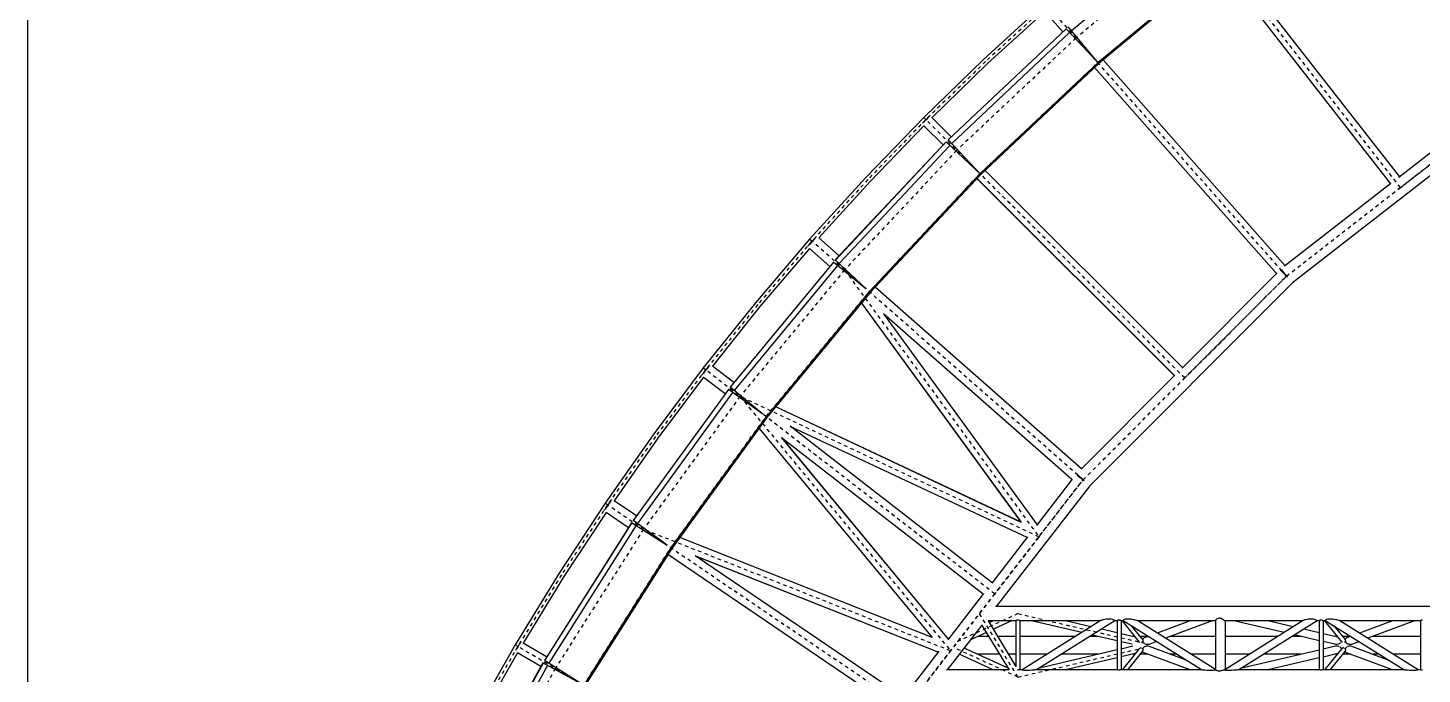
# Model space of a CAD drawing. Header units: millimetres. Extents: x 149919 to 150445, y 136651 to 136866.
# Drawn here: x 150191.66 to 150231.21, y 136823.36 to 136841.69 of the extents above; entities that cross this region are included whole.
import ezdxf

# ---------------------------------------------------------------- set-up
doc = ezdxf.new("R2010")
doc.units = ezdxf.units.MM
doc.header["$LTSCALE"] = 0.25
doc.linetypes.add('CENTER', pattern=[50.8, 31.75, -6.35, 6.35, -6.35])
doc.linetypes.add('XKITLINE00', pattern=[0])

# ---------------------------------------------------------------- blocks, each defined once
blk = doc.blocks.new('çatıı')
at = {"color": 8, "linetype": 'CENTER'}
for p, q in [((8878, 18679.1), (8240.7, 19498.3)), ((8316.6, 19400.8), (7958, 19103.4)), ((8878, 18679.1), (8316.6, 19400.8)), ((8020.1, 19033.2), (8374.1, 19326.9)), ((7876.3, 19196), (7701.6, 19036.6)), ((8555.1, 18427.9), (7876.3, 19196)), ((7958, 19103.4), (7619.4, 18784.7)), ((8555.1, 18427.9), (7958, 19103.4)), ((7701.6, 19036.6), (7532, 18871.9)), ((7685.7, 18718.5), (8020.1, 19033.2)), ((8555.1, 18427.9), (9200.9, 18930.3)), ((8555.1, 18427.9), (9200.9, 18930.3)), ((8878, 18679.1), (9200.9, 18930.3)), ((7532, 18871.9), (7367.6, 18702)), ((8266.5, 18138.8), (7532, 18871.9)), ((7619.4, 18784.7), (7301.3, 18445.4)), ((8266.5, 18138.8), (7619.4, 18784.7)), ((7371.6, 18383.5), (7685.7, 18718.5)), ((7367.6, 18702), (7208.6, 18527)), ((8555.1, 18427.9), (8878, 18679.1)), ((7208.6, 18527), (7055, 18346.9)), ((7977.9, 17849.7), (7208.6, 18527)), ((7301.3, 18445.4), (7004.7, 18086.4)), ((7301.3, 18445.4), (7852.7, 17688)), ((7301.3, 18445.4), (7852.7, 17688)), ((7977.9, 17849.7), (7301.3, 18445.4)), ((7977.9, 17849.7), (8555.1, 18427.9)), ((7977.9, 17849.7), (8555.1, 18427.9)), ((8266.5, 18138.8), (8555.1, 18427.9)), ((7078.8, 18029), (7371.6, 18383.5)), ((7055, 18346.9), (6907.1, 18162)), ((6907.1, 18162), (6765, 17972.6)), ((7727.4, 17526.4), (6907.1, 18162)), ((7977.9, 17849.7), (8266.5, 18138.8)), ((7004.7, 18086.4), (6731.1, 17709.5)), ((7852.7, 17688), (7004.7, 18086.4)), ((7004.7, 18086.4), (7602.2, 17364.7)), ((7852.7, 17688), (7004.7, 18086.4)), ((7004.7, 18086.4), (7602.2, 17364.7)), ((7727.4, 17526.4), (7004.7, 18086.4)), ((6808.7, 17656.9), (7078.8, 18029)), ((6765, 17972.6), (6629, 17778.9)), ((7476.9, 17203.1), (7977.9, 17849.7)), ((7476.9, 17203.1), (7977.9, 17849.7)), ((7852.7, 17688), (7977.9, 17849.7)), ((6629, 17778.9), (6498.5, 17580.2)), ((7476.9, 17203.1), (6629, 17778.9)), ((6731.1, 17709.5), (6480.8, 17314.6)), ((7602.2, 17364.7), (6731.1, 17709.5)), ((7602.2, 17364.7), (6731.1, 17709.5)), ((7476.9, 17203.1), (6731.1, 17709.5)), ((7852.7, 17688), (7727.4, 17526.4)), ((6561.5, 17267), (6808.7, 17656.9)), ((6498.5, 17580.2), (6374.4, 17377.5)), ((7727.4, 17526.4), (7602.2, 17364.7)), ((7793.3, 17470.3), (7614.2, 17387.8)), ((7793.3, 17290.3), (7684, 17470.3)), ((7793.3, 17470.3), (8146.2, 17387.8)), ((6374.4, 17377.5), (6256.8, 17170.9)), ((7268.1, 16849.5), (6374.4, 17377.5)), ((7602.2, 17364.7), (7476.9, 17203.1)), ((7602.2, 17364.7), (7602.2, 17364.7)), ((7793.3, 17290.3), (7614.2, 17372.8)), ((7793.3, 17290.3), (8146.2, 17372.8)), ((6480.8, 17314.6), (6255.7, 16904.8)), ((6480.8, 17314.6), (7268.1, 16849.5))]:
    blk.add_line(p, q, dxfattribs=at)
at = {"color": 8, "linetype": 'XKITLINE00'}
for p, q in [((8299.3, 19417.1), (7945.2, 19123.5)), ((8374.1, 19326.9), (8020.1, 19033.2)), ((8376, 19324.2), (8022.3, 19030.8)), ((8376.2, 19324.2), (8022.3, 19030.7)), ((8363.8, 19313.9), (8849.6, 18689.3)), ((8389.2, 19333.7), (8875.1, 18709.1)), ((7870.7, 19202.3), (7695.8, 19042.7)), ((7869.9, 19178.8), (7707.3, 19030.5)), ((7869.9, 19178.8), (7920.8, 19121.2)), ((7929.6, 19129.4), (7595.2, 18814.7)), ((7929.9, 19129.1), (7595.5, 18814.3)), ((7939.7, 19118.6), (7605.3, 18803.9)), ((8022.3, 19030.8), (7929.6, 19129.4)), ((8022.2, 19030.7), (7935.8, 19134.9)), ((7959.4, 19101.8), (7959.4, 19101.7)), ((7695.8, 19042.7), (7526, 18877.8)), ((7707.3, 19030.5), (7549.4, 18877.2)), ((8020.1, 19033.2), (7685.7, 18718.5)), ((8022.2, 19030.7), (7688.1, 18716.3)), ((8022.3, 19030.7), (7688.1, 18716.1)), ((8034.8, 19041), (8551, 18456.9)), ((8034.8, 19041), (8551, 18456.9)), ((8010.6, 19019.6), (8526.8, 18435.6)), ((8010.6, 19019.6), (8526.8, 18435.6)), ((9215.2, 18909.3), (8571.9, 18408.9)), ((9175.3, 18942.6), (8873.6, 18707.9)), ((7526, 18877.8), (7361.4, 18707.7)), ((7526.2, 18865), (7524.4, 18863.3)), ((7526.4, 18865.2), (7524.6, 18863.6)), ((7532.6, 18871.2), (7526, 18877.8)), ((7532.6, 18871.2), (7526, 18877.8)), ((7528.2, 18866.9), (7526.2, 18865)), ((7528.4, 18867.1), (7526.4, 18865.2)), ((7530.4, 18869), (7528.2, 18866.9)), ((7530.5, 18869.1), (7528.4, 18867.1)), ((7532.7, 18871.2), (7530.4, 18869)), ((7532.6, 18871.2), (7530.5, 18869.1)), ((7534.8, 18873.4), (7532.6, 18871.2)), ((7534.9, 18873.5), (7532.7, 18871.2)), ((7536.8, 18875.5), (7534.8, 18873.4)), ((7537, 18875.6), (7534.9, 18873.5)), ((7538.6, 18877.5), (7536.8, 18875.5)), ((7538.9, 18877.7), (7537, 18875.6)), ((7540.2, 18879.2), (7538.6, 18877.5)), ((7540.5, 18879.5), (7538.9, 18877.7)), ((7541.5, 18880.7), (7540.2, 18879.2)), ((7541.8, 18881), (7540.5, 18879.5)), ((7541.6, 18880.8), (7541.5, 18880.7)), ((7542, 18881.3), (7541.8, 18881)), ((7603.9, 18822.9), (7549.5, 18877.2)), ((7526.7, 18854.4), (7373.7, 18696.2)), ((7522.9, 18862), (7522.6, 18861.8)), ((7524.4, 18863.3), (7522.9, 18862)), ((7523.2, 18862.4), (7523, 18862.3)), ((7524.6, 18863.6), (7523.2, 18862.4)), ((7581.1, 18800.1), (7526.7, 18854.4)), ((7589.3, 18808.8), (7275.2, 18473.8)), ((7589.7, 18808.5), (7275.6, 18473.5)), ((7600.2, 18798.7), (7286.1, 18463.6)), ((7688.1, 18716.3), (7589.3, 18808.8)), ((7687.9, 18716.1), (7595.2, 18814.7)), ((7620.9, 18783.1), (7620.9, 18783.1)), ((7622.2, 18781.6), (7622.2, 18781.6)), ((7361.4, 18707.7), (7202.3, 18532.5)), ((7685.7, 18718.5), (7371.6, 18383.5)), ((7687.9, 18716.1), (7374.1, 18381.4)), ((7688.1, 18716.1), (7374.2, 18381.2)), ((8259.9, 18168.2), (7699.8, 18727.2)), ((7373.7, 18696.2), (7228.5, 18536.4)), ((8237.1, 18145.3), (7677, 18704.3)), ((8237.2, 18145.4), (7677.1, 18704.4)), ((8851.2, 18690.5), (8549.5, 18455.8)), ((7202.3, 18532.5), (7048.5, 18352.2)), ((7197.2, 18513.1), (7196.8, 18512.8)), ((7198.6, 18514.5), (7197.2, 18513.1)), ((7197.9, 18513.9), (7197.7, 18513.8)), ((7199.2, 18515.2), (7197.9, 18513.9)), ((7200.3, 18516.2), (7198.6, 18514.5)), ((7200.8, 18516.8), (7199.2, 18515.2)), ((7202.3, 18518.2), (7200.3, 18516.2)), ((7202.7, 18518.7), (7200.8, 18516.8)), ((7209.5, 18526.2), (7202.3, 18532.5)), ((7209.5, 18526.2), (7202.3, 18532.5)), ((7204.5, 18520.5), (7202.3, 18518.2)), ((7204.7, 18520.9), (7202.7, 18518.7)), ((7206.7, 18523), (7204.5, 18520.5)), ((7206.8, 18523.2), (7204.7, 18520.9)), ((7209.1, 18525.6), (7206.7, 18523)), ((7209.1, 18525.7), (7206.8, 18523.2)), ((7211.4, 18528.3), (7209.1, 18525.6)), ((7211.2, 18528.2), (7209.1, 18525.7)), ((7213.4, 18530.7), (7211.2, 18528.2)), ((7213.6, 18530.9), (7211.4, 18528.3)), ((7215.3, 18533), (7213.4, 18530.7)), ((7215.7, 18533.4), (7213.6, 18530.9)), ((7217.1, 18535.2), (7215.3, 18533)), ((7217.6, 18535.7), (7215.7, 18533.4)), ((7218.6, 18537.1), (7217.1, 18535.2)), ((7219.2, 18537.7), (7217.6, 18535.7)), ((7219.8, 18538.7), (7218.6, 18537.1)), ((7220.5, 18539.5), (7219.2, 18537.7)), ((7220.3, 18539.5), (7219.8, 18538.7)), ((7221.1, 18540.5), (7220.5, 18539.5)), ((7286.3, 18485.6), (7228.5, 18536.5)), ((7201.8, 18506), (7061.4, 18341.5)), ((7259.5, 18455.1), (7201.7, 18506)), ((7362.6, 18391.9), (7275.2, 18473.8)), ((7269.8, 18467.6), (6976.9, 18113.1)), ((7270.1, 18467.3), (6977.3, 18112.8)), ((7281.2, 18458.1), (6988.4, 18103.7)), ((7362, 18391.4), (7269.8, 18467.6)), ((8528.1, 18436.8), (8258.6, 18166.9)), ((8557.9, 18425.1), (8538.4, 18444.5)), ((8557.5, 18424.8), (8540.6, 18446.5)), ((8552.1, 18431.8), (8551.6, 18431.3)), ((8552.2, 18431.6), (8551.8, 18431.2)), ((7973.2, 17880.9), (7388, 18396)), ((8571.9, 18408.9), (7997, 17832.9)), ((7048.5, 18352.2), (6900.4, 18167.2)), ((7371.6, 18383.5), (7078.8, 18029)), ((7374, 18381.2), (7081.4, 18027.1)), ((7374.2, 18381.2), (7081.4, 18026.9)), ((7349.6, 18351.5), (7802.6, 17729.4)), ((7349.6, 18351.5), (7802.7, 17729.3)), ((7374.1, 18381.4), (7371.6, 18383.5)), ((7374, 18381.2), (7371.6, 18383.5)), ((7061.4, 18341.5), (6926.4, 18172.7)), ((7946.4, 17850.4), (7411.6, 18321.2)), ((7411.7, 18321.2), (7847.4, 17722.7)), ((7411.7, 18321.1), (7847.4, 17722.7)), ((6900.4, 18167.2), (6758.2, 17977.6)), ((6901.3, 18152.9), (6899.5, 18150.7)), ((6901.7, 18153.4), (6899.9, 18151.4)), ((6908, 18161.3), (6900.4, 18167.2)), ((6908, 18161.3), (6900.4, 18167.2)), ((6903.3, 18155.3), (6901.3, 18152.9)), ((6903.5, 18155.7), (6901.7, 18153.4)), ((6905.5, 18157.9), (6903.3, 18155.3)), ((6905.5, 18158.2), (6903.5, 18155.7)), ((6907.6, 18160.8), (6905.5, 18158.2)), ((6907.6, 18160.7), (6905.5, 18157.9)), ((6909.8, 18163.5), (6907.6, 18160.7)), ((6909.6, 18163.4), (6907.6, 18160.8)), ((6911.6, 18166), (6909.6, 18163.4)), ((6911.9, 18166.3), (6909.8, 18163.5)), ((6913.4, 18168.5), (6911.6, 18166)), ((6913.8, 18168.9), (6911.9, 18166.3)), ((6915, 18170.8), (6913.4, 18168.5)), ((6915.5, 18171.3), (6913.8, 18168.9)), ((6916.4, 18172.8), (6915, 18170.8)), ((6917, 18173.4), (6915.5, 18171.3)), ((6917.5, 18174.5), (6916.4, 18172.8)), ((6918.1, 18175.2), (6917, 18173.4)), ((6917.9, 18175.2), (6917.5, 18174.5)), ((6918.7, 18176.3), (6918.1, 18175.2)), ((6987.2, 18125.6), (6926.4, 18172.7)), ((6901.6, 18140.7), (6771.8, 17967.7)), ((6896.5, 18147.5), (6896.2, 18147.1)), ((6897.9, 18148.9), (6896.5, 18147.5)), ((6897.2, 18148.3), (6897, 18148.2)), ((6898.4, 18149.7), (6897.2, 18148.3)), ((6899.5, 18150.7), (6897.9, 18148.9)), ((6899.9, 18151.4), (6898.4, 18149.7)), ((6962.4, 18093.5), (6901.5, 18140.6)), ((7070, 18036.2), (6976.9, 18113.1)), ((8238.4, 18146.6), (7972.2, 17879.9)), ((6971.8, 18106.6), (6701.8, 17734.5)), ((6972.2, 18106.3), (6702.1, 17734.2)), ((6983.9, 18097.9), (6713.8, 17725.8)), ((7069.4, 18035.8), (6971.8, 18106.6)), ((7802.6, 17729.4), (7106, 18056.6)), ((7802.7, 17729.3), (7106, 18056.6)), ((7078.8, 18029), (6808.7, 17656.9)), ((7081.3, 18026.9), (6811.4, 17655.2)), ((7081.4, 18026.9), (6811.5, 17655)), ((7058.8, 17995.7), (7549.6, 17402.9)), ((7058.8, 17995.7), (7549.7, 17402.8)), ((7081.4, 18027.1), (7078.8, 18029)), ((7081.3, 18026.9), (7078.8, 18029)), ((7719.8, 17558), (7146.8, 18002)), ((7819, 17686), (7147.2, 18001.6)), ((7819, 17686), (7147.3, 18001.5)), ((6758.2, 17977.6), (6622, 17783.6)), ((6771.8, 17967.7), (6647.6, 17790.8)), ((7122.3, 17969.6), (7595.7, 17397.8)), ((7122.4, 17969.5), (7595.7, 17397.9)), ((7694.9, 17525.9), (7122.4, 17969.5)), ((7947.2, 17851.5), (7845.7, 17720.5)), ((7981.1, 17847.2), (7961.6, 17862.4)), ((7980.7, 17846.9), (7963.3, 17864.3)), ((7973.6, 17854), (7973.1, 17853.4)), ((7973.9, 17853.7), (7973.4, 17853.2)), ((7997, 17832.9), (7731.8, 17490.6)), ((6622, 17783.6), (6491.5, 17584.7)), ((6624.8, 17757.3), (6505.6, 17575.7)), ((6619.4, 17763.7), (6619.1, 17763.4)), ((6620.6, 17765.2), (6619.4, 17763.7)), ((6620, 17764.6), (6619.8, 17764.4)), ((6621.1, 17766), (6620, 17764.6)), ((6622.1, 17767.1), (6620.6, 17765.2)), ((6622.5, 17767.8), (6621.1, 17766)), ((6630, 17778.2), (6622, 17783.6)), ((6630, 17778.2), (6622, 17783.6)), ((6623.8, 17769.4), (6622.1, 17767.1)), ((6624.1, 17770), (6622.5, 17767.8)), ((6625.7, 17772), (6623.8, 17769.4)), ((6625.9, 17772.4), (6624.1, 17770)), ((6688.5, 17714), (6624.8, 17757.2)), ((6627.6, 17774.7), (6625.7, 17772)), ((6627.7, 17775), (6625.9, 17772.4)), ((6629.6, 17777.6), (6627.6, 17774.7)), ((6629.6, 17777.7), (6627.7, 17775)), ((6631.6, 17780.5), (6629.6, 17777.6)), ((6631.5, 17780.4), (6629.6, 17777.7)), ((6633.2, 17783.2), (6631.5, 17780.4)), ((6633.5, 17783.4), (6631.6, 17780.5)), ((6634.9, 17785.7), (6633.2, 17783.2)), ((6635.3, 17786.2), (6633.5, 17783.4)), ((6636.4, 17788.1), (6634.9, 17785.7)), ((6636.8, 17788.7), (6635.3, 17786.2)), ((6637.6, 17790.2), (6636.4, 17788.1)), ((6638.2, 17790.9), (6636.8, 17788.7)), ((6638.6, 17792), (6637.6, 17790.2)), ((6639.2, 17792.8), (6638.2, 17790.9)), ((6639, 17792.8), (6638.6, 17792)), ((6639.8, 17793.8), (6639.2, 17792.8)), ((6711.2, 17747.6), (6647.6, 17790.8)), ((6697.1, 17727.6), (6449.9, 17337.7)), ((6697.5, 17727.4), (6450.3, 17337.5)), ((6709.7, 17719.7), (6462.4, 17329.8)), ((6798.1, 17663.6), (6697.1, 17727.6)), ((6798.7, 17664.1), (6701.8, 17734.5)), ((7549.6, 17402.9), (6834.1, 17686.1)), ((7549.7, 17402.8), (6834.1, 17686.1)), ((7820.5, 17688), (7718.9, 17556.8)), ((6808.7, 17656.9), (6561.5, 17267)), ((6811.3, 17655), (6564.3, 17265.4)), ((6811.5, 17655), (6564.4, 17265.3)), ((6811.4, 17655.2), (6808.7, 17656.9)), ((6811.3, 17655), (6808.7, 17656.9)), ((7445.5, 17199.9), (6800.6, 17637.8)), ((7468.3, 17233.4), (6878.1, 17634.3)), ((7567.3, 17361.2), (6879, 17633.7)), ((7567.3, 17361.2), (6879.1, 17633.6)), ((6491.5, 17584.7), (6367.2, 17381.7)), ((6505.6, 17575.7), (6390.1, 17386.9)), ((7695.9, 17527.1), (7594.2, 17395.9)), ((9008.6, 17490.6), (7729.6, 17490.6)), ((7709, 17450.1), (7787.6, 17320.7)), ((7787.6, 17450), (7709.1, 17450)), ((7723.1, 17450), (7712.1, 17444.9)), ((7775.4, 17450), (7723.6, 17426.1)), ((7787.9, 17450.8), (7787.6, 17450.4)), ((7787.6, 17450.4), (7787.6, 17320.3)), ((7788.4, 17451), (7787.9, 17450.8)), ((7788.7, 17451.3), (7788.4, 17451)), ((7790, 17451.7), (7788.7, 17451.3)), ((7791.6, 17451.9), (7790, 17451.7)), ((7793.3, 17451.8), (7791.6, 17451.9)), ((7795.1, 17451.6), (7793.3, 17451.8)), ((7796.7, 17451.1), (7795.1, 17451.6)), ((7797, 17451), (7796.7, 17451.1)), ((7798, 17450.7), (7797, 17451)), ((7798.8, 17450.3), (7798, 17450.7)), ((7798.8, 17450.3), (7798.9, 17450.2)), ((7799, 17450.1), (7798.9, 17450.2)), ((7799, 17450.1), (7799, 17310.6)), ((8027.3, 17450), (7799, 17450)), ((8028.2, 17450.5), (7805.2, 17310.6)), ((7974.3, 17416.7), (7832.1, 17450)), ((8068.4, 17450.1), (7846.2, 17310.6)), ((8000.4, 17433.1), (7928.3, 17450)), ((8029, 17451), (8028.2, 17450.5)), ((8029.3, 17451.2), (8029, 17451)), ((8031.9, 17452.1), (8029.3, 17451.2)), ((8033.4, 17452.4), (8031.9, 17452.1)), ((8035.6, 17453.1), (8033.4, 17452.4)), ((8040, 17453.9), (8035.6, 17453.1)), ((8043.3, 17454.4), (8040, 17453.9)), ((8044.8, 17454.6), (8043.3, 17454.4)), ((8049.6, 17455), (8044.8, 17454.6)), ((8054, 17454.9), (8049.6, 17455)), ((8057.7, 17454.4), (8054, 17454.9)), ((8061.1, 17453.7), (8057.7, 17454.4)), ((8063.6, 17452.7), (8061.1, 17453.7)), ((8064, 17452.4), (8063.6, 17452.7)), ((8065.7, 17451.8), (8064, 17452.4)), ((8066.8, 17451), (8065.7, 17451.8)), ((8067.1, 17450.9), (8066.8, 17451)), ((8068, 17450.3), (8067.1, 17450.9)), ((8068, 17450.3), (8068, 17450.2)), ((8068.4, 17450.1), (8068, 17450.2)), ((8074.4, 17450), (8068.3, 17450)), ((8074.7, 17450.8), (8074.4, 17450.4)), ((8074.4, 17450.4), (8074.4, 17310.6)), ((8075.2, 17451), (8074.7, 17450.8)), ((8075.5, 17451.3), (8075.2, 17451)), ((8076.8, 17451.7), (8075.5, 17451.3)), ((8078.4, 17451.9), (8076.8, 17451.7)), ((8080.1, 17451.8), (8078.4, 17451.9)), ((8081.9, 17451.6), (8080.1, 17451.8)), ((8083.5, 17451.1), (8081.9, 17451.6)), ((8083.8, 17451), (8083.5, 17451.1)), ((8084.8, 17450.7), (8083.8, 17451)), ((8085.6, 17450.3), (8084.8, 17450.7)), ((8085.6, 17450.3), (8085.7, 17450.2)), ((8085.8, 17450.1), (8085.7, 17450.2)), ((8085.8, 17450.1), (8085.8, 17310.6)), ((8092, 17450), (8085.8, 17450)), ((8089.1, 17450), (8137.3, 17389.7)), ((8091.6, 17451), (8091.4, 17450.9)), ((8091.4, 17450.9), (8091.4, 17450.3)), ((8314.1, 17310.6), (8091.4, 17450.3)), ((8091.9, 17451.7), (8091.6, 17451)), ((8093.1, 17452.4), (8091.9, 17451.7)), ((8093.3, 17452.6), (8093.1, 17452.4)), ((8095.2, 17453.6), (8093.3, 17452.6)), ((8098.1, 17454.3), (8095.2, 17453.6)), ((8098.4, 17454.4), (8098.1, 17454.3)), ((8101.7, 17454.9), (8098.4, 17454.4)), ((8106.1, 17455), (8101.7, 17454.9)), ((8111.2, 17454.7), (8106.1, 17455)), ((8113.2, 17454.4), (8111.2, 17454.7)), ((8116.5, 17454), (8113.2, 17454.4)), ((8121.5, 17453.2), (8116.5, 17454)), ((8124.7, 17452.4), (8121.5, 17453.2)), ((8126.1, 17452.2), (8124.7, 17452.4)), ((8129.7, 17451.3), (8126.1, 17452.2)), ((8130.4, 17451), (8129.7, 17451.3)), ((8131.9, 17450.6), (8130.4, 17451)), ((8132.7, 17450.2), (8131.9, 17450.6)), ((8132.8, 17450.1), (8132.7, 17450.2)), ((8353.3, 17311.7), (8132.8, 17450.1)), ((8353.3, 17450), (8133, 17450)), ((8281.4, 17450), (8188.4, 17415.2)), ((8343.9, 17450), (8211.7, 17400.6)), ((8353.4, 17451), (8353.3, 17450.8)), ((8353.3, 17450.8), (8353.3, 17311.5)), ((8353.6, 17451.8), (8353.4, 17451)), ((8354.2, 17452.4), (8353.6, 17451.8)), ((8354.6, 17453.2), (8354.2, 17452.4)), ((8356.1, 17454.4), (8354.6, 17453.2)), ((8356.3, 17454.6), (8356.1, 17454.4)), ((8358.4, 17456), (8356.3, 17454.6)), ((8360.7, 17456.8), (8358.4, 17456)), ((8361, 17457), (8360.7, 17456.8)), ((8363.9, 17457.5), (8361, 17457)), ((8366.9, 17457.2), (8363.9, 17457.5)), ((8368, 17456.8), (8366.9, 17457.2)), ((8370, 17456.3), (8368, 17456.8)), ((8372.9, 17455), (8370, 17456.3)), ((8373.8, 17454.4), (8372.9, 17455)), ((8375.4, 17453.6), (8373.8, 17454.4)), ((8377, 17452.4), (8375.4, 17453.6)), ((8377.6, 17452.1), (8377, 17452.4)), ((8379.2, 17451), (8377.6, 17452.1)), ((8379.2, 17451), (8379.2, 17451)), ((8380.2, 17450.3), (8379.2, 17451)), ((8601.8, 17450.5), (8379.8, 17311.3)), ((8380.2, 17450.3), (8380.3, 17450.2)), ((8380.6, 17450), (8380.3, 17450.2)), ((8600.9, 17450), (8380.6, 17450)), ((8380.6, 17450), (8380.6, 17311.7)), ((8548.1, 17416.8), (8405.8, 17450)), ((8642, 17450.1), (8419.8, 17310.6)), ((8574.2, 17433.2), (8502.3, 17450)), ((8602.6, 17451), (8601.8, 17450.5)), ((8602.9, 17451.2), (8602.6, 17451)), ((8605.5, 17452.1), (8602.9, 17451.2)), ((8607, 17452.4), (8605.5, 17452.1)), ((8609.2, 17453.1), (8607, 17452.4)), ((8613.6, 17454), (8609.2, 17453.1)), ((8616.9, 17454.4), (8613.6, 17454)), ((8618.4, 17454.6), (8616.9, 17454.4)), ((8623.2, 17455), (8618.4, 17454.6)), ((8627.6, 17454.9), (8623.2, 17455)), ((8631.3, 17454.4), (8627.6, 17454.9)), ((8634.7, 17453.7), (8631.3, 17454.4)), ((8637.2, 17452.7), (8634.7, 17453.7)), ((8637.6, 17452.4), (8637.2, 17452.7)), ((8639.3, 17451.8), (8637.6, 17452.4)), ((8640.4, 17451), (8639.3, 17451.8)), ((8640.7, 17450.9), (8640.4, 17451)), ((8641.6, 17450.4), (8640.7, 17450.9)), ((8641.6, 17450.4), (8641.6, 17450.2)), ((8642, 17450.1), (8641.6, 17450.2)), ((8648, 17450), (8641.9, 17450)), ((8648.3, 17450.8), (8648, 17450.4)), ((8648, 17450.4), (8648, 17310.6)), ((8648.8, 17451), (8648.3, 17450.8)), ((8649.1, 17451.3), (8648.8, 17451)), ((8650.4, 17451.7), (8649.1, 17451.3)), ((8652, 17451.9), (8650.4, 17451.7)), ((8653.7, 17451.9), (8652, 17451.9)), ((8655.5, 17451.6), (8653.7, 17451.9)), ((8657.1, 17451.1), (8655.5, 17451.6)), ((8657.4, 17451), (8657.1, 17451.1)), ((8658.3, 17450.7), (8657.4, 17451)), ((8659.2, 17450.3), (8658.3, 17450.7)), ((8659.2, 17450.3), (8659.3, 17450.2)), ((8659.4, 17450.1), (8659.3, 17450.2)), ((8659.4, 17450.1), (8659.4, 17310.6)), ((8665.5, 17450), (8659.4, 17450)), ((8663, 17450), (8712.2, 17389.6)), ((8665.2, 17451), (8665, 17450.9)), ((8665, 17450.9), (8665, 17450.3)), ((8887.7, 17310.6), (8665, 17450.3)), ((8665.5, 17451.7), (8665.2, 17451)), ((8666.7, 17452.4), (8665.5, 17451.7)), ((8666.8, 17452.6), (8666.7, 17452.4)), ((8668.8, 17453.6), (8666.8, 17452.6)), ((8671.7, 17454.4), (8668.8, 17453.6)), ((8672, 17454.4), (8671.7, 17454.4)), ((8675.3, 17454.9), (8672, 17454.4)), ((8679.7, 17455), (8675.3, 17454.9)), ((8684.8, 17454.7), (8679.7, 17455)), ((8686.8, 17454.4), (8684.8, 17454.7)), ((8690, 17454), (8686.8, 17454.4)), ((8695.1, 17453.2), (8690, 17454)), ((8698.3, 17452.4), (8695.1, 17453.2)), ((8699.7, 17452.2), (8698.3, 17452.4)), ((8703.2, 17451.3), (8699.7, 17452.2)), ((8704, 17451), (8703.2, 17451.3)), ((8705.5, 17450.6), (8704, 17451)), ((8706.3, 17450.2), (8705.5, 17450.6)), ((8706.4, 17450.1), (8706.3, 17450.2)), ((8928.7, 17310.6), (8706.4, 17450.1)), ((8934.8, 17450), (8706.6, 17450)), ((8855.4, 17450), (8762.3, 17415)), ((8917.6, 17450), (8785.7, 17400.4)), ((8935.1, 17450.8), (8934.8, 17450.4)), ((8934.8, 17450.4), (8934.8, 17310.6)), ((8935.5, 17451), (8935.1, 17450.8)), ((8935.9, 17451.3), (8935.5, 17451)), ((8937.2, 17451.7), (8935.9, 17451.3)), ((8938.8, 17451.9), (8937.2, 17451.7)), ((8940.5, 17451.9), (8938.8, 17451.9)), ((7690.9, 17437.8), (7592.4, 17310.6)), ((7703.6, 17416.9), (7658.7, 17396.2)), ((7710.5, 17405.7), (7679.3, 17405.7)), ((7692.2, 17435.7), (7687.8, 17433.7)), ((7690.2, 17439), (7768.2, 17310.6)), ((7787.6, 17405.7), (7736, 17405.7)), ((7956.7, 17405.7), (7799, 17405.7)), ((8021.6, 17405.7), (7997.7, 17405.7)), ((8074.4, 17393.3), (8004.2, 17409.7)), ((8074.4, 17415.8), (8030.3, 17426.1)), ((8126.2, 17403.7), (8085.8, 17413.1)), ((8115.5, 17435.2), (8146.4, 17396.7)), ((8124.6, 17405.7), (8117.7, 17405.7)), ((8162.5, 17405.7), (8139.2, 17405.7)), ((8151.3, 17401.4), (8150.7, 17401)), ((8162.6, 17405.6), (8151.3, 17401.4)), ((8353.3, 17405.7), (8225.4, 17405.7)), ((8530.3, 17405.7), (8380.6, 17405.7)), ((8596, 17405.7), (8571.3, 17405.7)), ((8648, 17393.5), (8578, 17409.9)), ((8648, 17416), (8604.1, 17426.3)), ((8700.7, 17403.8), (8659.4, 17413.4)), ((8690.4, 17434.4), (8721.2, 17396.6)), ((8699.1, 17405.7), (8692.5, 17405.7)), ((8736.1, 17405.7), (8713.8, 17405.7)), ((8725.9, 17401.3), (8725.4, 17401)), ((8736.7, 17405.3), (8725.9, 17401.3)), ((8934.8, 17405.7), (8799.8, 17405.7)), ((6367.2, 17381.7), (6249.4, 17175)), ((6375.3, 17377), (6367.2, 17381.7)), ((6375.3, 17377), (6367.2, 17381.7)), ((6368.1, 17365.6), (6367.9, 17365.4)), ((6369.2, 17367.3), (6368.1, 17365.6)), ((6368.3, 17366), (6368.2, 17365.9)), ((6369.4, 17367.6), (6368.3, 17366)), ((6370.6, 17369.3), (6369.2, 17367.3)), ((6370.7, 17369.6), (6369.4, 17367.6)), ((6372.1, 17371.7), (6370.6, 17369.3)), ((6372.2, 17371.9), (6370.7, 17369.6)), ((6373.7, 17374.3), (6372.1, 17371.7)), ((6373.7, 17374.4), (6372.2, 17371.9)), ((6375.3, 17377), (6373.7, 17374.3)), ((6375.3, 17377), (6373.7, 17374.4)), ((6376.9, 17379.7), (6375.3, 17377)), ((6376.8, 17379.6), (6375.3, 17377)), ((6378.2, 17382.1), (6376.8, 17379.6)), ((6378.4, 17382.3), (6376.9, 17379.7)), ((6379.5, 17384.5), (6378.2, 17382.1)), ((6379.7, 17384.8), (6378.4, 17382.3)), ((6380.6, 17386.6), (6379.5, 17384.5)), ((6380.9, 17386.9), (6379.7, 17384.8)), ((6381.5, 17388.4), (6380.6, 17386.6)), ((6381.8, 17388.7), (6380.9, 17386.9)), ((6381.6, 17388.5), (6381.5, 17388.4)), ((6381.9, 17389), (6381.8, 17388.7)), ((6456.3, 17347.9), (6390.1, 17387)), ((7569, 17363.4), (7467.5, 17232.4)), ((7765.4, 17315.2), (7640.5, 17372.7)), ((8074.4, 17367.2), (7854.6, 17315.8)), ((8116.8, 17383.4), (8085.8, 17390.6)), ((8118.7, 17377.6), (8085.8, 17369.9)), ((8137.4, 17370.9), (8089.1, 17310.6)), ((8146.7, 17364.3), (8103.7, 17310.6)), ((8138.7, 17388.7), (8137.3, 17389.7)), ((8138.7, 17372.1), (8137.4, 17370.9)), ((8139.2, 17388.5), (8138.7, 17388.7)), ((8138.8, 17372.1), (8138.7, 17372.1)), ((8142, 17372.9), (8140.2, 17372.8)), ((8142.7, 17372.8), (8142, 17372.9)), ((8143.7, 17388.5), (8143.6, 17388.5)), ((8145.3, 17389.5), (8143.7, 17388.5)), ((8145.3, 17371.7), (8144.6, 17372.1)), ((8146, 17390.3), (8145.3, 17389.5)), ((8145.3, 17371.7), (8146.3, 17370.7)), ((8146.4, 17390.8), (8146, 17390.3)), ((8146.5, 17370.5), (8146.3, 17370.7)), ((8146.4, 17396.7), (8146.8, 17396.1)), ((8146.8, 17391.5), (8146.4, 17390.8)), ((8146.4, 17363.9), (8146.5, 17363.5)), ((8146.4, 17363.9), (8146.4, 17363.9)), ((8146.5, 17370.5), (8146.8, 17370.1)), ((8146.5, 17363.5), (8147, 17362.6)), ((8147, 17365.1), (8146.7, 17364.3)), ((8147, 17397), (8146.8, 17396)), ((8146.8, 17396.1), (8147, 17395.6)), ((8147.2, 17370.7), (8146.8, 17370)), ((8146.8, 17370.1), (8146.8, 17369.8)), ((8146.8, 17369.8), (8147.2, 17368.7)), ((8147.1, 17397.2), (8147, 17397)), ((8147, 17395.6), (8147.3, 17394.1)), ((8147.2, 17365.3), (8147, 17365.1)), ((8147.5, 17398), (8147.1, 17397.2)), ((8147.2, 17393.5), (8147.1, 17392.4)), ((8147.1, 17392.4), (8147.1, 17392.1)), ((8147.3, 17394.1), (8147.2, 17393.5)), ((8147.8, 17372.1), (8147.2, 17370.7)), ((8147.2, 17368.7), (8147.3, 17367.2)), ((8147.3, 17366.9), (8147.2, 17365.3)), ((8147.2, 17362.1), (8147.5, 17361.7)), ((8147.3, 17391.5), (8147.5, 17390.8)), ((8147.3, 17367.2), (8147.3, 17366.9)), ((8147.5, 17390.8), (8147.9, 17390.2)), ((8148.2, 17361.1), (8147.5, 17361.7)), ((8147.9, 17398.9), (8147.7, 17398.5)), ((8147.9, 17372.1), (8147.8, 17372.1)), ((8148.9, 17399.8), (8147.9, 17398.9)), ((8147.9, 17390.2), (8148.7, 17388.6)), ((8149.5, 17374.1), (8148.4, 17372.8)), ((8148.7, 17388.6), (8148.8, 17388.5)), ((8149.3, 17400.3), (8148.9, 17399.8)), ((8149.9, 17400.6), (8149.3, 17400.3)), ((8149.4, 17387.8), (8150.5, 17386.7)), ((8150.1, 17374.5), (8149.5, 17374.1)), ((8151.5, 17375.8), (8150.1, 17374.5)), ((8150.8, 17386.5), (8150.5, 17386.7)), ((8152.6, 17385), (8150.8, 17386.5)), ((8152, 17376), (8151.5, 17375.8)), ((8153.4, 17384.6), (8152.6, 17385)), ((8154, 17377.1), (8153.3, 17376.7)), ((8156.8, 17377.9), (8154, 17377.1)), ((8155.2, 17383.8), (8154.9, 17383.9)), ((8158.2, 17383), (8155.2, 17383.8)), ((8159.9, 17378.2), (8156.8, 17377.9)), ((8161.3, 17382.8), (8158.2, 17383)), ((8163, 17377.9), (8159.9, 17378.2)), ((8164.4, 17383.2), (8161.3, 17382.8)), ((8165.9, 17377.1), (8163, 17377.9)), ((8167.2, 17383.9), (8164.4, 17383.2)), ((8270.1, 17338.1), (8165.9, 17377.1)), ((8186, 17391), (8167.5, 17384)), ((8648, 17367), (8428.1, 17315.8)), ((8692.1, 17383.3), (8659.4, 17390.9)), ((8693.8, 17377.7), (8659.4, 17369.7)), ((8712.3, 17371.1), (8662.9, 17310.6)), ((8721.5, 17364.3), (8677.7, 17310.6)), ((8695.2, 17382.9), (8692.1, 17383.3)), ((8696.9, 17378.1), (8693.8, 17377.7)), ((8698.5, 17383), (8695.2, 17382.9)), ((8700, 17378), (8696.9, 17378.1)), ((8701.5, 17383.6), (8698.5, 17383)), ((8702.9, 17377.4), (8700, 17378)), ((8702.3, 17383.9), (8701.5, 17383.6)), ((8704.6, 17376.7), (8702.9, 17377.4)), ((8704.3, 17384.8), (8704, 17384.6)), ((8706.7, 17386.3), (8704.3, 17384.8)), ((8707.9, 17374.7), (8706, 17376)), ((8706.8, 17386.5), (8706.7, 17386.3)), ((8708.3, 17387.8), (8706.8, 17386.5)), ((8707.9, 17374.7), (8708, 17374.5)), ((8709.9, 17372.8), (8708, 17374.5)), ((8710.2, 17390.2), (8709, 17388.5)), ((8710.4, 17390.4), (8710.2, 17390.2)), ((8710.9, 17391.3), (8710.4, 17390.4)), ((8710.4, 17372.1), (8711.4, 17370.7)), ((8711.4, 17370.7), (8711.5, 17370.6)), ((8711.5, 17370.6), (8711.7, 17370.3)), ((8713.5, 17388.6), (8712.2, 17389.6)), ((8713.6, 17372.2), (8712.3, 17371.1)), ((8713.8, 17388.5), (8713.5, 17388.6)), ((8715.1, 17372.9), (8715, 17372.8)), ((8716.9, 17373), (8715.1, 17372.9)), ((8717.9, 17372.8), (8716.9, 17373)), ((8720.1, 17389.4), (8718.6, 17388.4)), ((8720.2, 17371.8), (8719.5, 17372.1)), ((8720.8, 17390.2), (8720.1, 17389.4)), ((8720.2, 17371.8), (8721.2, 17370.8)), ((8721.3, 17390.7), (8720.8, 17390.2)), ((8721.1, 17363.8), (8721.2, 17363.5)), ((8721.2, 17396.6), (8721.5, 17396.2)), ((8721.4, 17370.5), (8721.2, 17370.8)), ((8721.2, 17363.5), (8721.7, 17362.6)), ((8721.7, 17391.5), (8721.3, 17390.7)), ((8721.4, 17370.5), (8721.5, 17370.4)), ((8721.7, 17396.9), (8721.5, 17396.1)), ((8721.5, 17396.2), (8721.8, 17395.6)), ((8721.8, 17370.8), (8721.5, 17370.3)), ((8721.5, 17370.4), (8721.6, 17369.9)), ((8721.8, 17365.1), (8721.5, 17364.3)), ((8721.6, 17369.9), (8722, 17368.7)), ((8722.2, 17398), (8721.7, 17397.1)), ((8721.7, 17397.1), (8721.7, 17396.9)), ((8721.8, 17395.6), (8722.1, 17394.1)), ((8721.9, 17392.4), (8721.8, 17391.7)), ((8722.4, 17372.2), (8721.8, 17370.8)), ((8722, 17365.4), (8721.8, 17365.1)), ((8722, 17393.4), (8721.9, 17392.4)), ((8721.9, 17391.5), (8722.2, 17390.7)), ((8722.1, 17394.1), (8722, 17393.4)), ((8722, 17368.7), (8722.1, 17367.2)), ((8722.1, 17366.9), (8722, 17365.4)), ((8722, 17362.1), (8722.1, 17361.8)), ((8722.1, 17367.2), (8722.1, 17366.9)), ((8722.9, 17361.1), (8722.1, 17361.8)), ((8722.2, 17390.7), (8722.5, 17390.1)), ((8722.6, 17398.8), (8722.4, 17398.5)), ((8722.5, 17372.2), (8722.4, 17372.2)), ((8722.5, 17390.1), (8723.3, 17388.5)), ((8723.5, 17399.7), (8722.6, 17398.8)), ((8724.1, 17374.1), (8723, 17372.8)), ((8723.3, 17388.5), (8723.4, 17388.5)), ((8724, 17400.3), (8723.5, 17399.7)), ((8724.7, 17400.6), (8724, 17400.3)), ((8724, 17387.8), (8725.1, 17386.6)), ((8724.7, 17374.6), (8724.1, 17374.1)), ((8726.1, 17375.9), (8724.7, 17374.6)), ((8725.4, 17386.4), (8725.1, 17386.6)), ((8727.2, 17384.9), (8725.4, 17386.4)), ((8726.4, 17376), (8726.1, 17375.9)), ((8727.8, 17384.6), (8727.2, 17384.9)), ((8728.6, 17377.2), (8727.7, 17376.7)), ((8731.4, 17378), (8728.6, 17377.2)), ((8729.8, 17383.7), (8729.3, 17383.9)), ((8732.7, 17382.9), (8729.8, 17383.7)), ((8734.4, 17378.2), (8731.4, 17378)), ((8735.8, 17382.7), (8732.7, 17382.9)), ((8737.5, 17378), (8734.4, 17378.2)), ((8738.9, 17383.1), (8735.8, 17382.7)), ((8740.5, 17377.2), (8737.5, 17378)), ((8741.9, 17383.9), (8738.9, 17383.1)), ((8842.9, 17338.7), (8740.5, 17377.2)), ((8760, 17390.7), (8741.9, 17383.9)), ((6445.7, 17330.6), (6223.5, 16925.9)), ((6446.1, 17330.3), (6223.9, 16925.7)), ((6458.7, 17323.4), (6236.5, 16918.8)), ((6373.7, 17359.2), (6264.1, 17166.9)), ((6439.9, 17320), (6373.7, 17359.2)), ((6564.3, 17265.4), (6445.7, 17330.6)), ((6564.2, 17265.2), (6449.9, 17337.7)), ((7723.1, 17310.6), (7626.7, 17355)), ((7626.9, 17354.9), (7626.7, 17354.9)), ((7741.3, 17354.9), (7679.3, 17354.9)), ((7787.6, 17354.9), (7766.9, 17354.9)), ((7875.7, 17354.9), (7799, 17354.9)), ((8021.6, 17354.9), (7916.8, 17354.9)), ((8074.4, 17344.7), (7928.3, 17310.6)), ((8126.1, 17356.8), (8085.8, 17347.4)), ((8124.6, 17354.9), (8117.7, 17354.9)), ((8162.8, 17354.9), (8139.2, 17354.9)), ((8148.9, 17360.3), (8148.2, 17361.1)), ((8149.6, 17360), (8148.9, 17360.3)), ((8150.9, 17359.3), (8150.5, 17359.6)), ((8281.4, 17310.6), (8150.9, 17359.3)), ((8243.5, 17354.9), (8225.4, 17354.9)), ((8353.3, 17354.9), (8284.5, 17354.9)), ((8449.3, 17354.9), (8380.6, 17354.9)), ((8596, 17354.9), (8490.4, 17354.9)), ((8648, 17344.5), (8502.3, 17310.6)), ((8700.7, 17356.8), (8659.4, 17347.2)), ((8699.1, 17354.9), (8692.5, 17354.9)), ((8737.6, 17354.9), (8713.8, 17354.9)), ((8723.6, 17360.4), (8722.9, 17361.1)), ((8724.4, 17360), (8723.6, 17360.4)), ((8725.6, 17359.4), (8725.2, 17359.6)), ((8855.4, 17310.6), (8725.6, 17359.4)), ((8817.1, 17354.9), (8799.8, 17354.9)), ((8934.8, 17354.9), (8858.1, 17354.9)), ((7768.5, 17310.6), (7590.2, 17310.6)), ((7791.6, 17310.4), (7791.5, 17310.4)), ((7793.3, 17310.4), (7791.6, 17310.4)), ((7795.1, 17310.5), (7793.3, 17310.4)), ((7796.7, 17310.6), (7795.1, 17310.5)), ((7805.3, 17310.6), (7796.7, 17310.6)), ((7797, 17310.6), (7796.7, 17310.6)), ((7797, 17310.6), (7796.8, 17310.6)), ((7797.5, 17310.6), (7797, 17310.6)), ((7805.3, 17310.6), (7805.2, 17310.6)), ((7806, 17310.3), (7805.3, 17310.6)), ((7805.3, 17310.6), (7805.3, 17310.6)), ((7806.8, 17310.2), (7806, 17310.3)), ((7807.5, 17309.9), (7806.8, 17310.2)), ((7809.8, 17309.4), (7807.5, 17309.9)), ((7812, 17309.2), (7809.8, 17309.4)), ((7812.9, 17309.1), (7812, 17309.2)), ((7816.7, 17308.8), (7812.9, 17309.1)), ((7821.3, 17308.9), (7816.7, 17308.8)), ((7826.5, 17309.2), (7821.3, 17308.9)), ((7831.5, 17309.6), (7826.5, 17309.2)), ((7836.4, 17310.1), (7831.5, 17309.6)), ((7837.5, 17310.2), (7836.4, 17310.1)), ((7840.4, 17310.4), (7837.5, 17310.2)), ((7843.1, 17310.6), (7840.4, 17310.4)), ((8075.4, 17310.6), (7842.6, 17310.6)), ((7842.7, 17310.6), (7842.7, 17310.6)), ((7843.5, 17310.6), (7843.1, 17310.6)), ((7843.7, 17310.6), (7843.5, 17310.6)), ((8075.2, 17310.6), (8074.8, 17310.6)), ((8075.5, 17310.5), (8075.2, 17310.6)), ((8075.3, 17310.6), (8075.3, 17310.6)), ((8076.8, 17310.4), (8075.5, 17310.5)), ((8078.4, 17310.4), (8076.8, 17310.4)), ((8080.1, 17310.4), (8078.4, 17310.4)), ((8081.9, 17310.5), (8080.1, 17310.4)), ((8083.5, 17310.6), (8081.9, 17310.5)), ((8315.7, 17310.6), (8083.5, 17310.6)), ((8083.8, 17310.6), (8083.5, 17310.6)), ((8083.8, 17310.6), (8083.6, 17310.6)), ((8084.3, 17310.6), (8083.8, 17310.6)), ((8315.3, 17310.6), (8314.9, 17310.6)), ((8314.9, 17310.6), (8314.9, 17310.6)), ((8317.1, 17310.4), (8315.3, 17310.6)), ((8319.7, 17310.2), (8317.1, 17310.4)), ((8320.3, 17310.1), (8319.7, 17310.2)), ((8324.7, 17309.6), (8320.3, 17310.1)), ((8329.3, 17309.2), (8324.7, 17309.6)), ((8329.7, 17309.2), (8329.3, 17309.2)), ((8334.4, 17308.9), (8329.7, 17309.2)), ((8339.1, 17308.8), (8334.4, 17308.9)), ((8343.3, 17309), (8339.1, 17308.8)), ((8344.5, 17309.2), (8343.3, 17309)), ((8346.9, 17309.4), (8344.5, 17309.2)), ((8349.9, 17309.9), (8346.9, 17309.4)), ((8351.2, 17310.2), (8349.9, 17309.9)), ((8352.1, 17310.3), (8351.2, 17310.2)), ((8353.5, 17310.5), (8352.1, 17310.3)), ((8353.3, 17311.5), (8353.5, 17310.8)), ((8353.5, 17310.8), (8353.5, 17310.5)), ((8353.5, 17310.5), (8353.5, 17310.5)), ((8353.6, 17310.4), (8353.5, 17310.5)), ((8354.2, 17310.2), (8353.6, 17310.4)), ((8354.6, 17309.8), (8354.2, 17310.2)), ((8356.1, 17309.2), (8354.6, 17309.8)), ((8356.3, 17309.1), (8356.1, 17309.2)), ((8358.4, 17308.2), (8356.3, 17309.1)), ((8360.7, 17307.7), (8358.4, 17308.2)), ((8361, 17307.5), (8360.7, 17307.7)), ((8363.9, 17307.2), (8361, 17307.5)), ((8366.9, 17307.4), (8363.9, 17307.2)), ((8368, 17307.7), (8366.9, 17307.4)), ((8370, 17308), (8368, 17307.7)), ((8372.9, 17308.8), (8370, 17308)), ((8373.8, 17309.2), (8372.9, 17308.8)), ((8375.4, 17309.6), (8373.8, 17309.2)), ((8377, 17310.2), (8375.4, 17309.6)), ((8377.6, 17310.3), (8377, 17310.2)), ((8378.9, 17310.6), (8377.6, 17310.3)), ((8379.6, 17310.3), (8378.9, 17310.6)), ((8379.2, 17310.8), (8379, 17310.7)), ((8379.6, 17311.2), (8379.2, 17310.8)), ((8379.8, 17311.2), (8379.6, 17311.2)), ((8380.4, 17310.2), (8379.6, 17310.3)), ((8381.1, 17309.9), (8380.4, 17310.2)), ((8383.4, 17309.4), (8381.1, 17309.9)), ((8385.6, 17309.2), (8383.4, 17309.4)), ((8386.5, 17309.1), (8385.6, 17309.2)), ((8390.3, 17308.8), (8386.5, 17309.1)), ((8394.9, 17308.9), (8390.3, 17308.8)), ((8400.1, 17309.2), (8394.9, 17308.9)), ((8405.1, 17309.6), (8400.1, 17309.2)), ((8410, 17310.1), (8405.1, 17309.6)), ((8411.1, 17310.2), (8410, 17310.1)), ((8414, 17310.4), (8411.1, 17310.2)), ((8416.7, 17310.6), (8414, 17310.4)), ((8649, 17310.6), (8416.2, 17310.6)), ((8416.3, 17310.6), (8416.3, 17310.6)), ((8417.1, 17310.6), (8416.7, 17310.6)), ((8417.3, 17310.6), (8417.1, 17310.6)), ((8648.8, 17310.6), (8648.4, 17310.6)), ((8649.1, 17310.5), (8648.8, 17310.6)), ((8648.9, 17310.6), (8648.9, 17310.6)), ((8650.4, 17310.4), (8649.1, 17310.5)), ((8652, 17310.4), (8650.4, 17310.4)), ((8653.7, 17310.4), (8652, 17310.4)), ((8655.5, 17310.5), (8653.7, 17310.4)), ((8657.1, 17310.6), (8655.5, 17310.5)), ((8889.3, 17310.6), (8657.1, 17310.6)), ((8657.4, 17310.6), (8657.1, 17310.6)), ((8657.4, 17310.6), (8657.2, 17310.6)), ((8657.9, 17310.6), (8657.4, 17310.6)), ((8888.9, 17310.6), (8888.5, 17310.6)), ((8888.5, 17310.6), (8888.5, 17310.6)), ((8890.7, 17310.4), (8888.9, 17310.6)), ((8893.3, 17310.2), (8890.7, 17310.4)), ((8893.9, 17310.1), (8893.3, 17310.2)), ((8898.2, 17309.6), (8893.9, 17310.1)), ((8902.9, 17309.3), (8898.2, 17309.6)), ((8903.3, 17309.2), (8902.9, 17309.3)), ((8907.9, 17308.9), (8903.3, 17309.2)), ((8912.7, 17308.8), (8907.9, 17308.9)), ((8916.8, 17309), (8912.7, 17308.8)), ((8918.1, 17309.2), (8916.8, 17309)), ((8920.5, 17309.4), (8918.1, 17309.2)), ((8923.4, 17309.9), (8920.5, 17309.4)), ((8924.8, 17310.2), (8923.4, 17309.9)), ((8925.7, 17310.3), (8924.8, 17310.2)), ((8927.5, 17310.5), (8925.7, 17310.3)), ((8935.8, 17310.6), (8927.5, 17310.6)), ((8927.7, 17310.6), (8927.5, 17310.5)), ((8928, 17310.6), (8927.7, 17310.6)), ((8935.5, 17310.6), (8935.2, 17310.6)), ((8935.9, 17310.5), (8935.5, 17310.6)), ((8935.7, 17310.6), (8935.7, 17310.6)), ((8937.2, 17310.4), (8935.9, 17310.5)), ((8938.8, 17310.4), (8937.2, 17310.4)), ((8940.5, 17310.4), (8938.8, 17310.4))]:
    blk.add_line(p, q, dxfattribs=at)
for centre in [(7958, 19103.4), (7958, 19103.4), (7958, 19103.4), (7701.6, 19036.6), (7701.6, 19036.6), (8020.1, 19033.2), (8020.1, 19033.2), (7532, 18871.9), (7532, 18871.9), (7532, 18871.9), (7619.4, 18784.7), (7619.4, 18784.7), (7619.4, 18784.7), (7685.7, 18718.5), (7685.7, 18718.5), (7367.6, 18702), (7367.6, 18702), (8878, 18679.1), (8878, 18679.1), (8878, 18679.1), (8878, 18679.1), (8878, 18679.1), (7208.6, 18527), (7208.6, 18527), (7208.6, 18527), (7301.3, 18445.4), (7301.3, 18445.4), (7301.3, 18445.4), (7301.3, 18445.4), (7301.3, 18445.4), (8555.1, 18427.9), (8555.1, 18427.9), (8555.1, 18427.9), (8555.1, 18427.9), (8555.1, 18427.9), (8555.1, 18427.9), (8555.1, 18427.9), (8555.1, 18427.9), (8555.1, 18427.9), (7371.6, 18383.5), (7371.6, 18383.5), (7055, 18346.9), (7055, 18346.9), (6907.1, 18162), (6907.1, 18162), (6907.1, 18162), (8266.5, 18138.8), (8266.5, 18138.8), (8266.5, 18138.8), (8266.5, 18138.8), (8266.5, 18138.8), (7004.7, 18086.4), (7004.7, 18086.4), (7004.7, 18086.4), (7004.7, 18086.4), (7004.7, 18086.4), (7004.7, 18086.4), (7004.7, 18086.4), (7078.8, 18029), (7078.8, 18029), (6765, 17972.6), (6765, 17972.6), (7977.9, 17849.7), (7977.9, 17849.7), (7977.9, 17849.7), (7977.9, 17849.7), (7977.9, 17849.7), (7977.9, 17849.7), (7977.9, 17849.7), (7977.9, 17849.7), (7977.9, 17849.7), (6629, 17778.9), (6629, 17778.9), (6629, 17778.9), (6731.1, 17709.5), (6731.1, 17709.5), (6731.1, 17709.5), (6731.1, 17709.5), (6731.1, 17709.5), (7852.7, 17688), (7852.7, 17688), (7852.7, 17688), (7852.7, 17688), (7852.7, 17688), (7852.7, 17688), (7852.7, 17688), (6808.7, 17656.9), (6808.7, 17656.9), (6498.5, 17580.2), (6498.5, 17580.2), (7727.4, 17526.4), (7727.4, 17526.4), (7727.4, 17526.4), (7727.4, 17526.4), (7727.4, 17526.4), (7684, 17470.3), (7793.3, 17470.3), (7793.3, 17470.3), (6374.4, 17377.5), (6374.4, 17377.5), (6374.4, 17377.5), (7602.2, 17364.7), (7602.2, 17364.7), (7602.2, 17364.7), (7602.2, 17364.7), (7602.2, 17364.7), (7602.2, 17364.7), (7602.2, 17364.7), (7614.2, 17387.8), (7614.2, 17372.8), (8146.2, 17387.8), (8146.2, 17372.8), (6480.8, 17314.6), (6480.8, 17314.6), (6480.8, 17314.6)]:
    blk.add_circle(centre, 0.05, dxfattribs=at)

msp = doc.modelspace()

# ---------------------------------------------------------------- linework, layer by layer
msp.add_lwpolyline([(150191.663, 136865.525), (150444.543, 136865.525), (150444.543, 136651.486), (150191.663, 136651.486)], close=True)

# ---------------------------------------------------------------- block references
at = {"xscale": 0.009999943142843078, "yscale": 0.009999943142843078, "zscale": 0.009999943142843078}
msp.add_blockref('çatıı', (150141.814, 136650.373), dxfattribs=at)

doc.saveas('drawing.dxf')
